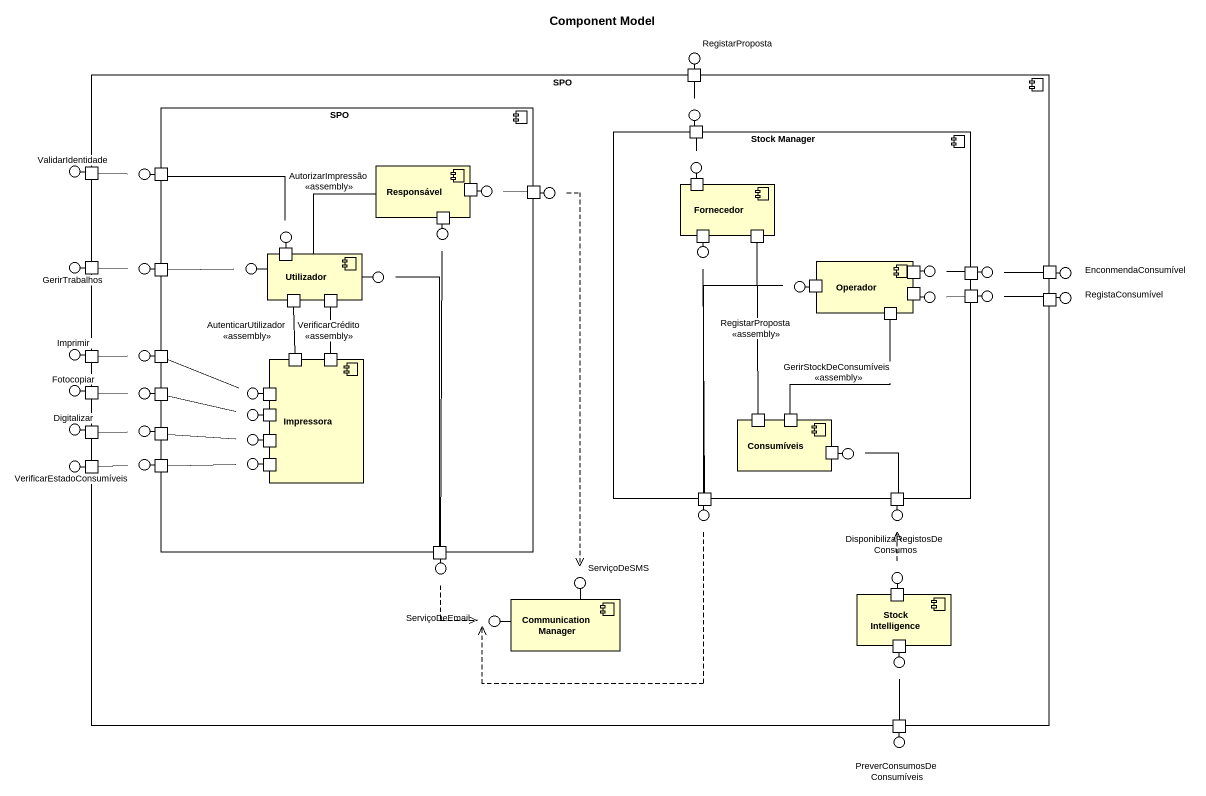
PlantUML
@startuml
title Component Model
() RegistarProposta
component SPO {
  port " " as port1
  component "SPO" as SPO_2 {
    port " " as port4
    component Responsável {
      port " " as port6
      port " " as port7
    }
    port " " as port8
    component Utilizador {
      port " " as port9
      port " " as port14
      port " " as port15
    }
    port " " as port13
    port " " as port25
    component Impressora {
      port " " as port26
      port " " as port27
      port " " as port30
      port " " as port31
      port " " as port34
      port " " as port40
    }
    port " " as port29
    port " " as port33
    port " " as port39
    port " " as port43
  }
  component "Stock Manager" as Stock_Manager {
    port " " as port2
    component Fornecedor {
      port " " as port5
      port " " as port10
      port " " as port11
    }
    component Operador {
      port " " as port16
      port " " as port17
      port " " as port18
      port " " as port23
    }
    port " " as port19
    port " " as port20
    component Consumíveis {
      port " " as port35
      port " " as port36
      port " " as port37
    }
    port " " as port41
    port " " as port42
  }
  port " " as port3
  port " " as port12
  port " " as port21
  port " " as port22
  port " " as port24
  port " " as port28
  port " " as port32
  port " " as port38
  component "Communication Manager" as Communication_Manager
  component "Stock Intelligence" as Stock_Intelligence {
    port " " as port44
    port " " as port45
  }
  port " " as port46
}
() " " as lollipop1
() ValidarIdentidade
() " " as lollipop2
() " " as lollipop3
() " " as lollipop4
() " " as lollipop5
() " " as lollipop6
() " " as lollipop7
() " " as lollipop8
() GerirTrabalhos
() " " as lollipop9
() " " as lollipop10
() " " as lollipop11
() " " as lollipop12
() " " as lollipop13
() " " as lollipop14
() " " as lollipop15
() " " as lollipop16
() RegistaConsumível
() EnconmendaConsumível
() Imprimir
() " " as lollipop17
() Fotocopiar
() " " as lollipop18
() " " as lollipop19
() " " as lollipop20
() Digitalizar
() " " as lollipop21
() " " as lollipop22
() " " as lollipop23
() VerificarEstadoConsumíveis
() " " as lollipop24
() " " as lollipop25
() " " as lollipop26
() "DisponibilizaRegistosDeConsumos" as DisponibilizaRegistosDeConsu
() " " as lollipop27
() " " as lollipop28
() ServiçoDeSMS
() ServiçoDeEmail
() " " as lollipop29
() PreverConsumosDeConsumíveis
SPO -up- RegistarProposta
Stock_Manager -up- lollipop1
SPO -left- ValidarIdentidade
SPO_2 -up- lollipop2
Fornecedor -up- lollipop3
Responsável -- lollipop4
Responsável -right- lollipop5
SPO_2 -up- lollipop6
Utilizador -up- lollipop7
Fornecedor -- lollipop8
SPO -left- GerirTrabalhos
SPO_2 -left- lollipop9
Utilizador -left- lollipop10
Utilizador -right- lollipop11
Operador -left- lollipop12
Operador -right- lollipop13
Operador -right- lollipop14
Stock_Manager -right- lollipop15
Stock_Manager -right- lollipop16
SPO -right- RegistaConsumível
SPO -right- EnconmendaConsumível
SPO -left- Imprimir
SPO_2 -left- lollipop17
SPO -left- Fotocopiar
SPO_2 -left- lollipop18
Impressora -left- lollipop19
Impressora -left- lollipop20
SPO -left- Digitalizar
SPO_2 -left- lollipop21
Impressora -left- lollipop22
Consumíveis -right- lollipop23
SPO -left- VerificarEstadoConsumíveis
SPO_2 -- lollipop24
Impressora -- lollipop25
Stock_Manager -- lollipop26
Stock_Manager -- DisponibilizaRegistosDeConsu
SPO_2 -- lollipop27
Stock_Intelligence -up- lollipop28
Communication_Manager -up- ServiçoDeSMS
Communication_Manager -left- ServiçoDeEmail
Stock_Intelligence -- lollipop29
SPO -- PreverConsumosDeConsumíveis
port1 -- lollipop1
port2 -- lollipop3
port3 -right- lollipop2
port4 -right- lollipop7
port8 -left- lollipop5
lollipop6 ..> ServiçoDeSMS
Utilizador -up- Responsável : AutorizarImpressão\n<<assembly>>
port12 -right- lollipop9
port13 -right- lollipop10
lollipop11 -- port43
lollipop12 -- port41
lollipop13 -right- port19
lollipop14 -right- port20
lollipop15 -right- port21
lollipop16 -right- port22
port24 -right- lollipop17
port25 -right- lollipop20
port26 -up- port14 : AutenticarUtilizador\n<<assembly>>
port27 -up- port15 : VerificarCrédito\n<<assembly>>
port28 -right- lollipop18
port29 -right- lollipop19
port32 -right- lollipop21
port33 -right- lollipop22
port35 -up- port11 : RegistarProposta\n<<assembly>>
port36 -up- port23 : GerirStockDeConsumíveis\n<<assembly>>
port38 -right- lollipop24
port39 -right- lollipop25
lollipop26 .left.> ServiçoDeEmail
port41 -up- lollipop8
port42 -up- lollipop23
port43 -up- lollipop4
lollipop27 ..> ServiçoDeEmail
lollipop28 .up.> DisponibilizaRegistosDeConsu
lollipop29 -- port46
@enduml
